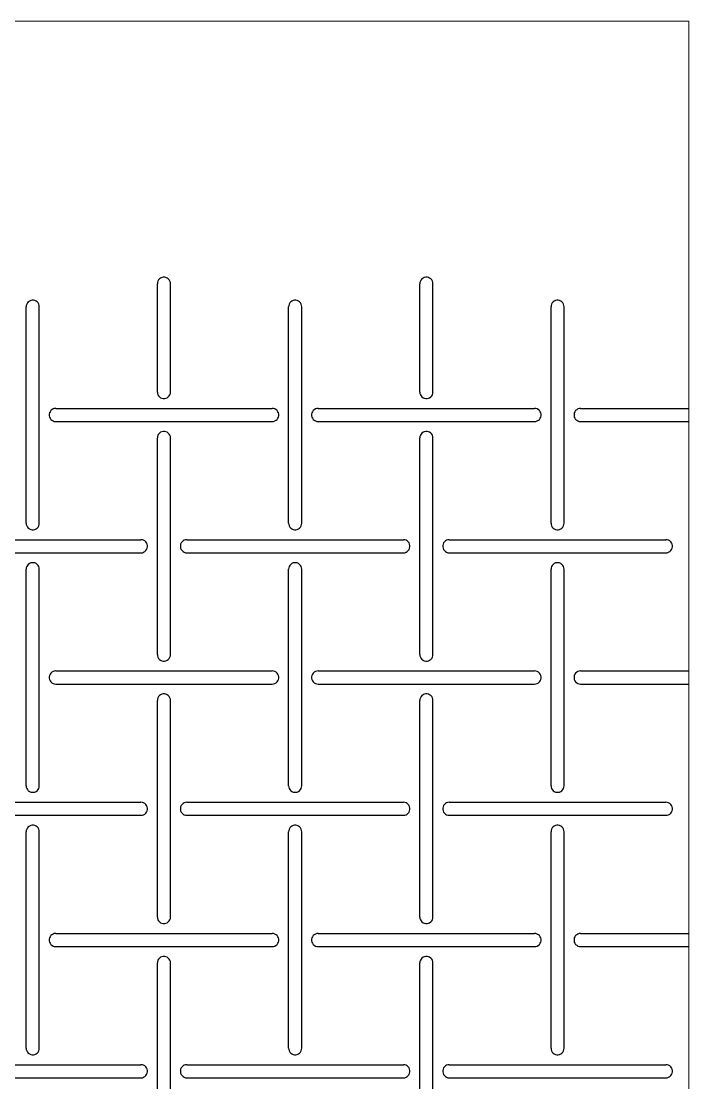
# Model space of a CAD drawing. Header units: metres. Extents: x 0 to 100, y -20 to 320.
# Drawn here: x 49.1 to 100, y 239.1 to 320 of the extents above; entities that cross this region are included whole.
import ezdxf

# ---------------------------------------------------------------- set-up
doc = ezdxf.new("R2010")
doc.units = ezdxf.units.M

msp = doc.modelspace()

# ---------------------------------------------------------------- linework, layer by layer
at = {"lineweight": 0}
for p in [(0, 320), (100, -20)]:
    msp.add_line(p, (100, 320), dxfattribs=at)
for p, q in [((59.511, 300.104), (59.5, 300)), ((59.543, 300.203), (59.511, 300.104)), ((59.595, 300.294), (59.543, 300.203)), ((59.665, 300.372), (59.595, 300.294)), ((59.75, 300.433), (59.665, 300.372)), ((59.845, 300.476), (59.75, 300.433)), ((59.948, 300.497), (59.845, 300.476)), ((60.052, 300.497), (59.948, 300.497)), ((60.155, 300.476), (60.052, 300.497)), ((60.25, 300.433), (60.155, 300.476)), ((60.335, 300.372), (60.25, 300.433)), ((60.405, 300.294), (60.335, 300.372)), ((60.457, 300.203), (60.405, 300.294)), ((60.489, 300.104), (60.457, 300.203)), ((60.5, 300), (60.489, 300.104)), ((79.511, 300.104), (79.5, 300)), ((79.543, 300.203), (79.511, 300.104)), ((79.595, 300.294), (79.543, 300.203)), ((79.665, 300.372), (79.595, 300.294)), ((79.75, 300.433), (79.665, 300.372)), ((79.845, 300.476), (79.75, 300.433)), ((79.948, 300.497), (79.845, 300.476)), ((80.052, 300.497), (79.948, 300.497)), ((80.155, 300.476), (80.052, 300.497)), ((80.25, 300.433), (80.155, 300.476)), ((80.335, 300.372), (80.25, 300.433)), ((80.405, 300.294), (80.335, 300.372)), ((80.457, 300.203), (80.405, 300.294)), ((80.489, 300.104), (80.457, 300.203)), ((80.5, 300), (80.489, 300.104)), ((59.5, 291.75), (59.5, 300)), ((60.5, 291.75), (60.5, 300)), ((79.5, 291.75), (79.5, 300)), ((80.5, 291.75), (80.5, 300)), ((49.543, 298.453), (49.511, 298.354)), ((49.595, 298.544), (49.543, 298.453)), ((49.665, 298.622), (49.595, 298.544)), ((49.75, 298.683), (49.665, 298.622)), ((49.845, 298.726), (49.75, 298.683)), ((49.948, 298.747), (49.845, 298.726)), ((50.052, 298.747), (49.948, 298.747)), ((50.155, 298.726), (50.052, 298.747)), ((50.25, 298.683), (50.155, 298.726)), ((50.335, 298.622), (50.25, 298.683)), ((50.405, 298.544), (50.335, 298.622)), ((50.457, 298.453), (50.405, 298.544)), ((50.489, 298.354), (50.457, 298.453)), ((69.543, 298.453), (69.511, 298.354)), ((69.595, 298.544), (69.543, 298.453)), ((69.665, 298.622), (69.595, 298.544)), ((69.75, 298.683), (69.665, 298.622)), ((69.845, 298.726), (69.75, 298.683)), ((69.948, 298.747), (69.845, 298.726)), ((70.052, 298.747), (69.948, 298.747)), ((70.155, 298.726), (70.052, 298.747)), ((70.25, 298.683), (70.155, 298.726)), ((70.335, 298.622), (70.25, 298.683)), ((70.405, 298.544), (70.335, 298.622)), ((70.457, 298.453), (70.405, 298.544)), ((70.489, 298.354), (70.457, 298.453)), ((89.543, 298.453), (89.511, 298.354)), ((89.595, 298.544), (89.543, 298.453)), ((89.665, 298.622), (89.595, 298.544)), ((89.75, 298.683), (89.665, 298.622)), ((89.845, 298.726), (89.75, 298.683)), ((89.948, 298.747), (89.845, 298.726)), ((90.052, 298.747), (89.948, 298.747)), ((90.155, 298.726), (90.052, 298.747)), ((90.25, 298.683), (90.155, 298.726)), ((90.335, 298.622), (90.25, 298.683)), ((90.405, 298.544), (90.335, 298.622)), ((90.457, 298.453), (90.405, 298.544)), ((90.489, 298.354), (90.457, 298.453)), ((49.511, 298.354), (49.5, 298.25)), ((49.5, 281.75), (49.5, 298.25)), ((50.5, 298.25), (50.489, 298.354)), ((50.5, 281.75), (50.5, 298.25)), ((69.511, 298.354), (69.5, 298.25)), ((69.5, 281.75), (69.5, 298.25)), ((70.5, 298.25), (70.489, 298.354)), ((70.5, 281.75), (70.5, 298.25)), ((89.511, 298.354), (89.5, 298.25)), ((89.5, 281.75), (89.5, 298.25)), ((90.5, 298.25), (90.489, 298.354)), ((90.5, 281.75), (90.5, 298.25)), ((59.5, 291.75), (59.511, 291.646)), ((59.511, 291.646), (59.543, 291.547)), ((59.543, 291.547), (59.595, 291.456)), ((59.595, 291.456), (59.665, 291.378)), ((59.665, 291.378), (59.75, 291.317)), ((59.75, 291.317), (59.845, 291.274)), ((59.845, 291.274), (59.948, 291.253)), ((59.948, 291.253), (60.052, 291.253)), ((60.052, 291.253), (60.155, 291.274)), ((60.155, 291.274), (60.25, 291.317)), ((60.25, 291.317), (60.335, 291.378)), ((60.335, 291.378), (60.405, 291.456)), ((60.405, 291.456), (60.457, 291.547)), ((60.457, 291.547), (60.489, 291.646)), ((60.489, 291.646), (60.5, 291.75)), ((79.5, 291.75), (79.511, 291.646)), ((79.511, 291.646), (79.543, 291.547)), ((79.543, 291.547), (79.595, 291.456)), ((79.595, 291.456), (79.665, 291.378)), ((79.665, 291.378), (79.75, 291.317)), ((79.75, 291.317), (79.845, 291.274)), ((79.845, 291.274), (79.948, 291.253)), ((79.948, 291.253), (80.052, 291.253)), ((80.052, 291.253), (80.155, 291.274)), ((80.155, 291.274), (80.25, 291.317)), ((80.25, 291.317), (80.335, 291.378)), ((80.335, 291.378), (80.405, 291.456)), ((80.405, 291.456), (80.457, 291.547)), ((80.457, 291.547), (80.489, 291.646)), ((80.489, 291.646), (80.5, 291.75)), ((51.456, 290.405), (51.378, 290.335)), ((51.547, 290.457), (51.456, 290.405)), ((51.646, 290.489), (51.547, 290.457)), ((51.75, 290.5), (51.646, 290.489)), ((51.75, 290.5), (68.25, 290.5)), ((68.354, 290.489), (68.25, 290.5)), ((68.453, 290.457), (68.354, 290.489)), ((68.544, 290.405), (68.453, 290.457)), ((68.622, 290.335), (68.544, 290.405)), ((71.456, 290.405), (71.378, 290.335)), ((71.547, 290.457), (71.456, 290.405)), ((71.646, 290.489), (71.547, 290.457)), ((71.75, 290.5), (71.646, 290.489)), ((71.75, 290.5), (88.25, 290.5)), ((88.354, 290.489), (88.25, 290.5)), ((88.453, 290.457), (88.354, 290.489)), ((88.544, 290.405), (88.453, 290.457)), ((88.622, 290.335), (88.544, 290.405)), ((91.456, 290.405), (91.378, 290.335)), ((91.547, 290.457), (91.456, 290.405)), ((91.646, 290.489), (91.547, 290.457)), ((91.75, 290.5), (91.646, 290.489)), ((91.75, 290.5), (100, 290.5)), ((51.274, 290.155), (51.253, 290.052)), ((51.253, 290.052), (51.253, 289.948)), ((51.253, 289.948), (51.274, 289.845)), ((51.317, 290.25), (51.274, 290.155)), ((51.274, 289.845), (51.317, 289.75)), ((51.378, 290.335), (51.317, 290.25)), ((51.317, 289.75), (51.378, 289.665)), ((51.378, 289.665), (51.456, 289.595)), ((51.456, 289.595), (51.547, 289.543)), ((51.547, 289.543), (51.646, 289.511)), ((68.354, 289.511), (68.453, 289.543)), ((68.453, 289.543), (68.544, 289.595)), ((68.544, 289.595), (68.622, 289.665)), ((68.683, 290.25), (68.622, 290.335)), ((68.622, 289.665), (68.683, 289.75)), ((68.726, 290.155), (68.683, 290.25)), ((68.683, 289.75), (68.726, 289.845)), ((68.747, 290.052), (68.726, 290.155)), ((68.726, 289.845), (68.747, 289.948)), ((68.747, 289.948), (68.747, 290.052)), ((71.274, 290.155), (71.253, 290.052)), ((71.253, 290.052), (71.253, 289.948)), ((71.253, 289.948), (71.274, 289.845)), ((71.317, 290.25), (71.274, 290.155)), ((71.274, 289.845), (71.317, 289.75)), ((71.378, 290.335), (71.317, 290.25)), ((71.317, 289.75), (71.378, 289.665)), ((71.378, 289.665), (71.456, 289.595)), ((71.456, 289.595), (71.547, 289.543)), ((71.547, 289.543), (71.646, 289.511)), ((88.354, 289.511), (88.453, 289.543)), ((88.453, 289.543), (88.544, 289.595)), ((88.544, 289.595), (88.622, 289.665)), ((88.683, 290.25), (88.622, 290.335)), ((88.622, 289.665), (88.683, 289.75)), ((88.726, 290.155), (88.683, 290.25)), ((88.683, 289.75), (88.726, 289.845)), ((88.747, 290.052), (88.726, 290.155)), ((88.726, 289.845), (88.747, 289.948)), ((88.747, 289.948), (88.747, 290.052)), ((91.274, 290.155), (91.253, 290.052)), ((91.253, 290.052), (91.253, 289.948)), ((91.253, 289.948), (91.274, 289.845)), ((91.317, 290.25), (91.274, 290.155)), ((91.274, 289.845), (91.317, 289.75)), ((91.378, 290.335), (91.317, 290.25)), ((91.317, 289.75), (91.378, 289.665)), ((91.378, 289.665), (91.456, 289.595)), ((91.456, 289.595), (91.547, 289.543)), ((91.547, 289.543), (91.646, 289.511)), ((51.646, 289.511), (51.75, 289.5)), ((51.75, 289.5), (68.25, 289.5)), ((59.948, 288.747), (59.845, 288.726)), ((60.052, 288.747), (59.948, 288.747)), ((60.155, 288.726), (60.052, 288.747)), ((68.25, 289.5), (68.354, 289.511)), ((71.646, 289.511), (71.75, 289.5)), ((71.75, 289.5), (88.25, 289.5)), ((79.948, 288.747), (79.845, 288.726)), ((80.052, 288.747), (79.948, 288.747)), ((80.155, 288.726), (80.052, 288.747)), ((88.25, 289.5), (88.354, 289.511)), ((91.646, 289.511), (91.75, 289.5)), ((91.75, 289.5), (100, 289.5)), ((59.511, 288.354), (59.5, 288.25)), ((59.5, 271.75), (59.5, 288.25)), ((59.543, 288.453), (59.511, 288.354)), ((59.595, 288.544), (59.543, 288.453)), ((59.665, 288.622), (59.595, 288.544)), ((59.75, 288.683), (59.665, 288.622)), ((59.845, 288.726), (59.75, 288.683)), ((60.25, 288.683), (60.155, 288.726)), ((60.335, 288.622), (60.25, 288.683)), ((60.405, 288.544), (60.335, 288.622)), ((60.457, 288.453), (60.405, 288.544)), ((60.489, 288.354), (60.457, 288.453)), ((60.5, 288.25), (60.489, 288.354)), ((60.5, 271.75), (60.5, 288.25)), ((79.511, 288.354), (79.5, 288.25)), ((79.5, 271.75), (79.5, 288.25)), ((79.543, 288.453), (79.511, 288.354)), ((79.595, 288.544), (79.543, 288.453)), ((79.665, 288.622), (79.595, 288.544)), ((79.75, 288.683), (79.665, 288.622)), ((79.845, 288.726), (79.75, 288.683)), ((80.25, 288.683), (80.155, 288.726)), ((80.335, 288.622), (80.25, 288.683)), ((80.405, 288.544), (80.335, 288.622)), ((80.457, 288.453), (80.405, 288.544)), ((80.489, 288.354), (80.457, 288.453)), ((80.5, 288.25), (80.489, 288.354)), ((80.5, 271.75), (80.5, 288.25)), ((49.5, 281.75), (49.511, 281.646)), ((49.511, 281.646), (49.543, 281.547)), ((49.543, 281.547), (49.595, 281.456)), ((49.595, 281.456), (49.665, 281.378)), ((50.335, 281.378), (50.405, 281.456)), ((50.405, 281.456), (50.457, 281.547)), ((50.457, 281.547), (50.489, 281.646)), ((50.489, 281.646), (50.5, 281.75)), ((69.5, 281.75), (69.511, 281.646)), ((69.511, 281.646), (69.543, 281.547)), ((69.543, 281.547), (69.595, 281.456)), ((69.595, 281.456), (69.665, 281.378)), ((70.335, 281.378), (70.405, 281.456)), ((70.405, 281.456), (70.457, 281.547)), ((70.457, 281.547), (70.489, 281.646)), ((70.489, 281.646), (70.5, 281.75)), ((89.5, 281.75), (89.511, 281.646)), ((89.511, 281.646), (89.543, 281.547)), ((89.543, 281.547), (89.595, 281.456)), ((89.595, 281.456), (89.665, 281.378)), ((90.335, 281.378), (90.405, 281.456)), ((90.405, 281.456), (90.457, 281.547)), ((90.457, 281.547), (90.489, 281.646)), ((90.489, 281.646), (90.5, 281.75)), ((49.665, 281.378), (49.75, 281.317)), ((49.75, 281.317), (49.845, 281.274)), ((49.845, 281.274), (49.948, 281.253)), ((49.948, 281.253), (50.052, 281.253)), ((50.052, 281.253), (50.155, 281.274)), ((50.155, 281.274), (50.25, 281.317)), ((50.25, 281.317), (50.335, 281.378)), ((69.665, 281.378), (69.75, 281.317)), ((69.75, 281.317), (69.845, 281.274)), ((69.845, 281.274), (69.948, 281.253)), ((69.948, 281.253), (70.052, 281.253)), ((70.052, 281.253), (70.155, 281.274)), ((70.155, 281.274), (70.25, 281.317)), ((70.25, 281.317), (70.335, 281.378)), ((89.665, 281.378), (89.75, 281.317)), ((89.75, 281.317), (89.845, 281.274)), ((89.845, 281.274), (89.948, 281.253)), ((89.948, 281.253), (90.052, 281.253)), ((90.052, 281.253), (90.155, 281.274)), ((90.155, 281.274), (90.25, 281.317)), ((90.25, 281.317), (90.335, 281.378)), ((41.75, 280.5), (58.25, 280.5)), ((58.354, 280.489), (58.25, 280.5)), ((58.453, 280.457), (58.354, 280.489)), ((58.544, 280.405), (58.453, 280.457)), ((58.622, 280.335), (58.544, 280.405)), ((58.683, 280.25), (58.622, 280.335)), ((58.726, 280.155), (58.683, 280.25)), ((58.683, 279.75), (58.726, 279.845)), ((58.747, 280.052), (58.726, 280.155)), ((58.726, 279.845), (58.747, 279.948)), ((58.747, 279.948), (58.747, 280.052)), ((61.274, 280.155), (61.253, 280.052)), ((61.253, 280.052), (61.253, 279.948)), ((61.253, 279.948), (61.274, 279.845)), ((61.317, 280.25), (61.274, 280.155)), ((61.274, 279.845), (61.317, 279.75)), ((61.378, 280.335), (61.317, 280.25)), ((61.456, 280.405), (61.378, 280.335)), ((61.547, 280.457), (61.456, 280.405)), ((61.646, 280.489), (61.547, 280.457)), ((61.75, 280.5), (61.646, 280.489)), ((61.75, 280.5), (78.25, 280.5)), ((78.354, 280.489), (78.25, 280.5)), ((78.453, 280.457), (78.354, 280.489)), ((78.544, 280.405), (78.453, 280.457)), ((78.622, 280.335), (78.544, 280.405)), ((78.683, 280.25), (78.622, 280.335)), ((78.726, 280.155), (78.683, 280.25)), ((78.683, 279.75), (78.726, 279.845)), ((78.747, 280.052), (78.726, 280.155)), ((78.726, 279.845), (78.747, 279.948)), ((78.747, 279.948), (78.747, 280.052)), ((81.274, 280.155), (81.253, 280.052)), ((81.253, 280.052), (81.253, 279.948)), ((81.253, 279.948), (81.274, 279.845)), ((81.317, 280.25), (81.274, 280.155)), ((81.274, 279.845), (81.317, 279.75)), ((81.378, 280.335), (81.317, 280.25)), ((81.456, 280.405), (81.378, 280.335)), ((81.547, 280.457), (81.456, 280.405)), ((81.646, 280.489), (81.547, 280.457)), ((81.75, 280.5), (81.646, 280.489)), ((81.75, 280.5), (98.25, 280.5)), ((98.354, 280.489), (98.25, 280.5)), ((98.453, 280.457), (98.354, 280.489)), ((98.544, 280.405), (98.453, 280.457)), ((98.622, 280.335), (98.544, 280.405)), ((98.683, 280.25), (98.622, 280.335)), ((98.726, 280.155), (98.683, 280.25)), ((98.683, 279.75), (98.726, 279.845)), ((98.747, 280.052), (98.726, 280.155)), ((98.726, 279.845), (98.747, 279.948)), ((98.747, 279.948), (98.747, 280.052)), ((41.75, 279.5), (58.25, 279.5)), ((58.25, 279.5), (58.354, 279.511)), ((58.354, 279.511), (58.453, 279.543)), ((58.453, 279.543), (58.544, 279.595)), ((58.544, 279.595), (58.622, 279.665)), ((58.622, 279.665), (58.683, 279.75)), ((61.317, 279.75), (61.378, 279.665)), ((61.378, 279.665), (61.456, 279.595)), ((61.456, 279.595), (61.547, 279.543)), ((61.547, 279.543), (61.646, 279.511)), ((61.646, 279.511), (61.75, 279.5)), ((61.75, 279.5), (78.25, 279.5)), ((78.25, 279.5), (78.354, 279.511)), ((78.354, 279.511), (78.453, 279.543)), ((78.453, 279.543), (78.544, 279.595)), ((78.544, 279.595), (78.622, 279.665)), ((78.622, 279.665), (78.683, 279.75)), ((81.317, 279.75), (81.378, 279.665)), ((81.378, 279.665), (81.456, 279.595)), ((81.456, 279.595), (81.547, 279.543)), ((81.547, 279.543), (81.646, 279.511)), ((81.646, 279.511), (81.75, 279.5)), ((81.75, 279.5), (98.25, 279.5)), ((98.25, 279.5), (98.354, 279.511)), ((98.354, 279.511), (98.453, 279.543)), ((98.453, 279.543), (98.544, 279.595)), ((98.544, 279.595), (98.622, 279.665)), ((98.622, 279.665), (98.683, 279.75)), ((49.511, 278.354), (49.5, 278.25)), ((49.5, 261.75), (49.5, 278.25)), ((49.543, 278.453), (49.511, 278.354)), ((49.595, 278.544), (49.543, 278.453)), ((49.665, 278.622), (49.595, 278.544)), ((49.75, 278.683), (49.665, 278.622)), ((49.845, 278.726), (49.75, 278.683)), ((49.948, 278.747), (49.845, 278.726)), ((50.052, 278.747), (49.948, 278.747)), ((50.155, 278.726), (50.052, 278.747)), ((50.25, 278.683), (50.155, 278.726)), ((50.335, 278.622), (50.25, 278.683)), ((50.405, 278.544), (50.335, 278.622)), ((50.457, 278.453), (50.405, 278.544)), ((50.489, 278.354), (50.457, 278.453)), ((50.5, 278.25), (50.489, 278.354)), ((50.5, 261.75), (50.5, 278.25)), ((69.511, 278.354), (69.5, 278.25)), ((69.5, 261.75), (69.5, 278.25)), ((69.543, 278.453), (69.511, 278.354)), ((69.595, 278.544), (69.543, 278.453)), ((69.665, 278.622), (69.595, 278.544)), ((69.75, 278.683), (69.665, 278.622)), ((69.845, 278.726), (69.75, 278.683)), ((69.948, 278.747), (69.845, 278.726)), ((70.052, 278.747), (69.948, 278.747)), ((70.155, 278.726), (70.052, 278.747)), ((70.25, 278.683), (70.155, 278.726)), ((70.335, 278.622), (70.25, 278.683)), ((70.405, 278.544), (70.335, 278.622)), ((70.457, 278.453), (70.405, 278.544)), ((70.489, 278.354), (70.457, 278.453)), ((70.5, 278.25), (70.489, 278.354)), ((70.5, 261.75), (70.5, 278.25)), ((89.511, 278.354), (89.5, 278.25)), ((89.5, 261.75), (89.5, 278.25)), ((89.543, 278.453), (89.511, 278.354)), ((89.595, 278.544), (89.543, 278.453)), ((89.665, 278.622), (89.595, 278.544)), ((89.75, 278.683), (89.665, 278.622)), ((89.845, 278.726), (89.75, 278.683)), ((89.948, 278.747), (89.845, 278.726)), ((90.052, 278.747), (89.948, 278.747)), ((90.155, 278.726), (90.052, 278.747)), ((90.25, 278.683), (90.155, 278.726)), ((90.335, 278.622), (90.25, 278.683)), ((90.405, 278.544), (90.335, 278.622)), ((90.457, 278.453), (90.405, 278.544)), ((90.489, 278.354), (90.457, 278.453)), ((90.5, 278.25), (90.489, 278.354)), ((90.5, 261.75), (90.5, 278.25)), ((59.5, 271.75), (59.511, 271.646)), ((60.489, 271.646), (60.5, 271.75)), ((79.5, 271.75), (79.511, 271.646)), ((80.489, 271.646), (80.5, 271.75)), ((59.511, 271.646), (59.543, 271.547)), ((59.543, 271.547), (59.595, 271.456)), ((59.595, 271.456), (59.665, 271.378)), ((59.665, 271.378), (59.75, 271.317)), ((59.75, 271.317), (59.845, 271.274)), ((59.845, 271.274), (59.948, 271.253)), ((59.948, 271.253), (60.052, 271.253)), ((60.052, 271.253), (60.155, 271.274)), ((60.155, 271.274), (60.25, 271.317)), ((60.25, 271.317), (60.335, 271.378)), ((60.335, 271.378), (60.405, 271.456)), ((60.405, 271.456), (60.457, 271.547)), ((60.457, 271.547), (60.489, 271.646)), ((79.511, 271.646), (79.543, 271.547)), ((79.543, 271.547), (79.595, 271.456)), ((79.595, 271.456), (79.665, 271.378)), ((79.665, 271.378), (79.75, 271.317)), ((79.75, 271.317), (79.845, 271.274)), ((79.845, 271.274), (79.948, 271.253)), ((79.948, 271.253), (80.052, 271.253)), ((80.052, 271.253), (80.155, 271.274)), ((80.155, 271.274), (80.25, 271.317)), ((80.25, 271.317), (80.335, 271.378)), ((80.335, 271.378), (80.405, 271.456)), ((80.405, 271.456), (80.457, 271.547)), ((80.457, 271.547), (80.489, 271.646)), ((51.274, 270.155), (51.253, 270.052)), ((51.317, 270.25), (51.274, 270.155)), ((51.378, 270.335), (51.317, 270.25)), ((51.456, 270.405), (51.378, 270.335)), ((51.547, 270.457), (51.456, 270.405)), ((51.646, 270.489), (51.547, 270.457)), ((51.75, 270.5), (51.646, 270.489)), ((51.75, 270.5), (68.25, 270.5)), ((68.354, 270.489), (68.25, 270.5)), ((68.453, 270.457), (68.354, 270.489)), ((68.544, 270.405), (68.453, 270.457)), ((68.622, 270.335), (68.544, 270.405)), ((68.683, 270.25), (68.622, 270.335)), ((68.726, 270.155), (68.683, 270.25)), ((68.747, 270.052), (68.726, 270.155)), ((71.274, 270.155), (71.253, 270.052)), ((71.317, 270.25), (71.274, 270.155)), ((71.378, 270.335), (71.317, 270.25)), ((71.456, 270.405), (71.378, 270.335)), ((71.547, 270.457), (71.456, 270.405)), ((71.646, 270.489), (71.547, 270.457)), ((71.75, 270.5), (71.646, 270.489)), ((71.75, 270.5), (88.25, 270.5)), ((88.354, 270.489), (88.25, 270.5)), ((88.453, 270.457), (88.354, 270.489)), ((88.544, 270.405), (88.453, 270.457)), ((88.622, 270.335), (88.544, 270.405)), ((88.683, 270.25), (88.622, 270.335)), ((88.726, 270.155), (88.683, 270.25)), ((88.747, 270.052), (88.726, 270.155)), ((91.274, 270.155), (91.253, 270.052)), ((91.317, 270.25), (91.274, 270.155)), ((91.378, 270.335), (91.317, 270.25)), ((91.456, 270.405), (91.378, 270.335)), ((91.547, 270.457), (91.456, 270.405)), ((91.646, 270.489), (91.547, 270.457)), ((91.75, 270.5), (91.646, 270.489)), ((91.75, 270.5), (100, 270.5)), ((51.253, 270.052), (51.253, 269.948)), ((51.253, 269.948), (51.274, 269.845)), ((51.274, 269.845), (51.317, 269.75)), ((51.317, 269.75), (51.378, 269.665)), ((51.378, 269.665), (51.456, 269.595)), ((51.456, 269.595), (51.547, 269.543)), ((51.547, 269.543), (51.646, 269.511)), ((51.646, 269.511), (51.75, 269.5)), ((51.75, 269.5), (68.25, 269.5)), ((68.25, 269.5), (68.354, 269.511)), ((68.354, 269.511), (68.453, 269.543)), ((68.453, 269.543), (68.544, 269.595)), ((68.544, 269.595), (68.622, 269.665)), ((68.622, 269.665), (68.683, 269.75)), ((68.683, 269.75), (68.726, 269.845)), ((68.726, 269.845), (68.747, 269.948)), ((68.747, 269.948), (68.747, 270.052)), ((71.253, 270.052), (71.253, 269.948)), ((71.253, 269.948), (71.274, 269.845)), ((71.274, 269.845), (71.317, 269.75)), ((71.317, 269.75), (71.378, 269.665)), ((71.378, 269.665), (71.456, 269.595)), ((71.456, 269.595), (71.547, 269.543)), ((71.547, 269.543), (71.646, 269.511)), ((71.646, 269.511), (71.75, 269.5)), ((71.75, 269.5), (88.25, 269.5)), ((88.25, 269.5), (88.354, 269.511)), ((88.354, 269.511), (88.453, 269.543)), ((88.453, 269.543), (88.544, 269.595)), ((88.544, 269.595), (88.622, 269.665)), ((88.622, 269.665), (88.683, 269.75)), ((88.683, 269.75), (88.726, 269.845)), ((88.726, 269.845), (88.747, 269.948)), ((88.747, 269.948), (88.747, 270.052)), ((91.253, 270.052), (91.253, 269.948)), ((91.253, 269.948), (91.274, 269.845)), ((91.274, 269.845), (91.317, 269.75)), ((91.317, 269.75), (91.378, 269.665)), ((91.378, 269.665), (91.456, 269.595)), ((91.456, 269.595), (91.547, 269.543)), ((91.547, 269.543), (91.646, 269.511)), ((91.646, 269.511), (91.75, 269.5)), ((91.75, 269.5), (100, 269.5)), ((59.595, 268.544), (59.543, 268.453)), ((59.665, 268.622), (59.595, 268.544)), ((59.75, 268.683), (59.665, 268.622)), ((59.845, 268.726), (59.75, 268.683)), ((59.948, 268.747), (59.845, 268.726)), ((60.052, 268.747), (59.948, 268.747)), ((60.155, 268.726), (60.052, 268.747)), ((60.25, 268.683), (60.155, 268.726)), ((60.335, 268.622), (60.25, 268.683)), ((60.405, 268.544), (60.335, 268.622)), ((60.457, 268.453), (60.405, 268.544)), ((79.595, 268.544), (79.543, 268.453)), ((79.665, 268.622), (79.595, 268.544)), ((79.75, 268.683), (79.665, 268.622)), ((79.845, 268.726), (79.75, 268.683)), ((79.948, 268.747), (79.845, 268.726)), ((80.052, 268.747), (79.948, 268.747)), ((80.155, 268.726), (80.052, 268.747)), ((80.25, 268.683), (80.155, 268.726)), ((80.335, 268.622), (80.25, 268.683)), ((80.405, 268.544), (80.335, 268.622)), ((80.457, 268.453), (80.405, 268.544)), ((59.511, 268.354), (59.5, 268.25)), ((59.5, 251.75), (59.5, 268.25)), ((59.543, 268.453), (59.511, 268.354)), ((60.489, 268.354), (60.457, 268.453)), ((60.5, 268.25), (60.489, 268.354)), ((60.5, 251.75), (60.5, 268.25)), ((79.511, 268.354), (79.5, 268.25)), ((79.5, 251.75), (79.5, 268.25)), ((79.543, 268.453), (79.511, 268.354)), ((80.489, 268.354), (80.457, 268.453)), ((80.5, 268.25), (80.489, 268.354)), ((80.5, 251.75), (80.5, 268.25)), ((49.5, 261.75), (49.511, 261.646)), ((49.511, 261.646), (49.543, 261.547)), ((49.543, 261.547), (49.595, 261.456)), ((49.595, 261.456), (49.665, 261.378)), ((49.665, 261.378), (49.75, 261.317)), ((49.75, 261.317), (49.845, 261.274)), ((49.845, 261.274), (49.948, 261.253)), ((49.948, 261.253), (50.052, 261.253)), ((50.052, 261.253), (50.155, 261.274)), ((50.155, 261.274), (50.25, 261.317)), ((50.25, 261.317), (50.335, 261.378)), ((50.335, 261.378), (50.405, 261.456)), ((50.405, 261.456), (50.457, 261.547)), ((50.457, 261.547), (50.489, 261.646)), ((50.489, 261.646), (50.5, 261.75)), ((69.5, 261.75), (69.511, 261.646)), ((69.511, 261.646), (69.543, 261.547)), ((69.543, 261.547), (69.595, 261.456)), ((69.595, 261.456), (69.665, 261.378)), ((69.665, 261.378), (69.75, 261.317)), ((69.75, 261.317), (69.845, 261.274)), ((69.845, 261.274), (69.948, 261.253)), ((69.948, 261.253), (70.052, 261.253)), ((70.052, 261.253), (70.155, 261.274)), ((70.155, 261.274), (70.25, 261.317)), ((70.25, 261.317), (70.335, 261.378)), ((70.335, 261.378), (70.405, 261.456)), ((70.405, 261.456), (70.457, 261.547)), ((70.457, 261.547), (70.489, 261.646)), ((70.489, 261.646), (70.5, 261.75)), ((89.5, 261.75), (89.511, 261.646)), ((89.511, 261.646), (89.543, 261.547)), ((89.543, 261.547), (89.595, 261.456)), ((89.595, 261.456), (89.665, 261.378)), ((89.665, 261.378), (89.75, 261.317)), ((89.75, 261.317), (89.845, 261.274)), ((89.845, 261.274), (89.948, 261.253)), ((89.948, 261.253), (90.052, 261.253)), ((90.052, 261.253), (90.155, 261.274)), ((90.155, 261.274), (90.25, 261.317)), ((90.25, 261.317), (90.335, 261.378)), ((90.335, 261.378), (90.405, 261.456)), ((90.405, 261.456), (90.457, 261.547)), ((90.457, 261.547), (90.489, 261.646)), ((90.489, 261.646), (90.5, 261.75)), ((41.75, 260.5), (58.25, 260.5)), ((58.354, 260.489), (58.25, 260.5)), ((58.453, 260.457), (58.354, 260.489)), ((58.544, 260.405), (58.453, 260.457)), ((61.547, 260.457), (61.456, 260.405)), ((61.646, 260.489), (61.547, 260.457)), ((61.75, 260.5), (61.646, 260.489)), ((61.75, 260.5), (78.25, 260.5)), ((78.354, 260.489), (78.25, 260.5)), ((78.453, 260.457), (78.354, 260.489)), ((78.544, 260.405), (78.453, 260.457)), ((81.547, 260.457), (81.456, 260.405)), ((81.646, 260.489), (81.547, 260.457)), ((81.75, 260.5), (81.646, 260.489)), ((81.75, 260.5), (98.25, 260.5)), ((98.354, 260.489), (98.25, 260.5)), ((98.453, 260.457), (98.354, 260.489)), ((98.544, 260.405), (98.453, 260.457)), ((58.622, 260.335), (58.544, 260.405)), ((58.544, 259.595), (58.622, 259.665)), ((58.683, 260.25), (58.622, 260.335)), ((58.622, 259.665), (58.683, 259.75)), ((58.726, 260.155), (58.683, 260.25)), ((58.683, 259.75), (58.726, 259.845)), ((58.747, 260.052), (58.726, 260.155)), ((58.726, 259.845), (58.747, 259.948)), ((58.747, 259.948), (58.747, 260.052)), ((61.274, 260.155), (61.253, 260.052)), ((61.253, 260.052), (61.253, 259.948)), ((61.253, 259.948), (61.274, 259.845)), ((61.317, 260.25), (61.274, 260.155)), ((61.274, 259.845), (61.317, 259.75)), ((61.378, 260.335), (61.317, 260.25)), ((61.317, 259.75), (61.378, 259.665)), ((61.456, 260.405), (61.378, 260.335)), ((61.378, 259.665), (61.456, 259.595)), ((78.622, 260.335), (78.544, 260.405)), ((78.544, 259.595), (78.622, 259.665)), ((78.683, 260.25), (78.622, 260.335)), ((78.622, 259.665), (78.683, 259.75)), ((78.726, 260.155), (78.683, 260.25)), ((78.683, 259.75), (78.726, 259.845)), ((78.747, 260.052), (78.726, 260.155)), ((78.726, 259.845), (78.747, 259.948)), ((78.747, 259.948), (78.747, 260.052)), ((81.274, 260.155), (81.253, 260.052)), ((81.253, 260.052), (81.253, 259.948)), ((81.253, 259.948), (81.274, 259.845)), ((81.317, 260.25), (81.274, 260.155)), ((81.274, 259.845), (81.317, 259.75)), ((81.378, 260.335), (81.317, 260.25)), ((81.317, 259.75), (81.378, 259.665)), ((81.456, 260.405), (81.378, 260.335)), ((81.378, 259.665), (81.456, 259.595)), ((98.622, 260.335), (98.544, 260.405)), ((98.544, 259.595), (98.622, 259.665)), ((98.683, 260.25), (98.622, 260.335)), ((98.622, 259.665), (98.683, 259.75)), ((98.726, 260.155), (98.683, 260.25)), ((98.683, 259.75), (98.726, 259.845)), ((98.747, 260.052), (98.726, 260.155)), ((98.726, 259.845), (98.747, 259.948)), ((98.747, 259.948), (98.747, 260.052)), ((41.75, 259.5), (58.25, 259.5)), ((58.25, 259.5), (58.354, 259.511)), ((58.354, 259.511), (58.453, 259.543)), ((58.453, 259.543), (58.544, 259.595)), ((61.456, 259.595), (61.547, 259.543)), ((61.547, 259.543), (61.646, 259.511)), ((61.646, 259.511), (61.75, 259.5)), ((61.75, 259.5), (78.25, 259.5)), ((78.25, 259.5), (78.354, 259.511)), ((78.354, 259.511), (78.453, 259.543)), ((78.453, 259.543), (78.544, 259.595)), ((81.456, 259.595), (81.547, 259.543)), ((81.547, 259.543), (81.646, 259.511)), ((81.646, 259.511), (81.75, 259.5)), ((81.75, 259.5), (98.25, 259.5)), ((98.25, 259.5), (98.354, 259.511)), ((98.354, 259.511), (98.453, 259.543)), ((98.453, 259.543), (98.544, 259.595)), ((49.511, 258.354), (49.5, 258.25)), ((49.5, 241.75), (49.5, 258.25)), ((49.543, 258.453), (49.511, 258.354)), ((49.595, 258.544), (49.543, 258.453)), ((49.665, 258.622), (49.595, 258.544)), ((49.75, 258.683), (49.665, 258.622)), ((49.845, 258.726), (49.75, 258.683)), ((49.948, 258.747), (49.845, 258.726)), ((50.052, 258.747), (49.948, 258.747)), ((50.155, 258.726), (50.052, 258.747)), ((50.25, 258.683), (50.155, 258.726)), ((50.335, 258.622), (50.25, 258.683)), ((50.405, 258.544), (50.335, 258.622)), ((50.457, 258.453), (50.405, 258.544)), ((50.489, 258.354), (50.457, 258.453)), ((50.5, 258.25), (50.489, 258.354)), ((50.5, 241.75), (50.5, 258.25)), ((69.511, 258.354), (69.5, 258.25)), ((69.5, 241.75), (69.5, 258.25)), ((69.543, 258.453), (69.511, 258.354)), ((69.595, 258.544), (69.543, 258.453)), ((69.665, 258.622), (69.595, 258.544)), ((69.75, 258.683), (69.665, 258.622)), ((69.845, 258.726), (69.75, 258.683)), ((69.948, 258.747), (69.845, 258.726)), ((70.052, 258.747), (69.948, 258.747)), ((70.155, 258.726), (70.052, 258.747)), ((70.25, 258.683), (70.155, 258.726)), ((70.335, 258.622), (70.25, 258.683)), ((70.405, 258.544), (70.335, 258.622)), ((70.457, 258.453), (70.405, 258.544)), ((70.489, 258.354), (70.457, 258.453)), ((70.5, 258.25), (70.489, 258.354)), ((70.5, 241.75), (70.5, 258.25)), ((89.511, 258.354), (89.5, 258.25)), ((89.5, 241.75), (89.5, 258.25)), ((89.543, 258.453), (89.511, 258.354)), ((89.595, 258.544), (89.543, 258.453)), ((89.665, 258.622), (89.595, 258.544)), ((89.75, 258.683), (89.665, 258.622)), ((89.845, 258.726), (89.75, 258.683)), ((89.948, 258.747), (89.845, 258.726)), ((90.052, 258.747), (89.948, 258.747)), ((90.155, 258.726), (90.052, 258.747)), ((90.25, 258.683), (90.155, 258.726)), ((90.335, 258.622), (90.25, 258.683)), ((90.405, 258.544), (90.335, 258.622)), ((90.457, 258.453), (90.405, 258.544)), ((90.489, 258.354), (90.457, 258.453)), ((90.5, 258.25), (90.489, 258.354)), ((90.5, 241.75), (90.5, 258.25)), ((59.5, 251.75), (59.511, 251.646)), ((59.511, 251.646), (59.543, 251.547)), ((59.543, 251.547), (59.595, 251.456)), ((60.405, 251.456), (60.457, 251.547)), ((60.457, 251.547), (60.489, 251.646)), ((60.489, 251.646), (60.5, 251.75)), ((79.5, 251.75), (79.511, 251.646)), ((79.511, 251.646), (79.543, 251.547)), ((79.543, 251.547), (79.595, 251.456)), ((80.405, 251.456), (80.457, 251.547)), ((80.457, 251.547), (80.489, 251.646)), ((80.489, 251.646), (80.5, 251.75)), ((59.595, 251.456), (59.665, 251.378)), ((59.665, 251.378), (59.75, 251.317)), ((59.75, 251.317), (59.845, 251.274)), ((59.845, 251.274), (59.948, 251.253)), ((59.948, 251.253), (60.052, 251.253)), ((60.052, 251.253), (60.155, 251.274)), ((60.155, 251.274), (60.25, 251.317)), ((60.25, 251.317), (60.335, 251.378)), ((60.335, 251.378), (60.405, 251.456)), ((79.595, 251.456), (79.665, 251.378)), ((79.665, 251.378), (79.75, 251.317)), ((79.75, 251.317), (79.845, 251.274)), ((79.845, 251.274), (79.948, 251.253)), ((79.948, 251.253), (80.052, 251.253)), ((80.052, 251.253), (80.155, 251.274)), ((80.155, 251.274), (80.25, 251.317)), ((80.25, 251.317), (80.335, 251.378)), ((80.335, 251.378), (80.405, 251.456)), ((51.274, 250.155), (51.253, 250.052)), ((51.253, 250.052), (51.253, 249.948)), ((51.253, 249.948), (51.274, 249.845)), ((51.317, 250.25), (51.274, 250.155)), ((51.378, 250.335), (51.317, 250.25)), ((51.456, 250.405), (51.378, 250.335)), ((51.547, 250.457), (51.456, 250.405)), ((51.646, 250.489), (51.547, 250.457)), ((51.75, 250.5), (51.646, 250.489)), ((51.75, 250.5), (68.25, 250.5)), ((68.354, 250.489), (68.25, 250.5)), ((68.453, 250.457), (68.354, 250.489)), ((68.544, 250.405), (68.453, 250.457)), ((68.622, 250.335), (68.544, 250.405)), ((68.683, 250.25), (68.622, 250.335)), ((68.726, 250.155), (68.683, 250.25)), ((68.747, 250.052), (68.726, 250.155)), ((68.726, 249.845), (68.747, 249.948)), ((68.747, 249.948), (68.747, 250.052)), ((71.274, 250.155), (71.253, 250.052)), ((71.253, 250.052), (71.253, 249.948)), ((71.253, 249.948), (71.274, 249.845)), ((71.317, 250.25), (71.274, 250.155)), ((71.378, 250.335), (71.317, 250.25)), ((71.456, 250.405), (71.378, 250.335)), ((71.547, 250.457), (71.456, 250.405)), ((71.646, 250.489), (71.547, 250.457)), ((71.75, 250.5), (71.646, 250.489)), ((71.75, 250.5), (88.25, 250.5)), ((88.354, 250.489), (88.25, 250.5)), ((88.453, 250.457), (88.354, 250.489)), ((88.544, 250.405), (88.453, 250.457)), ((88.622, 250.335), (88.544, 250.405)), ((88.683, 250.25), (88.622, 250.335)), ((88.726, 250.155), (88.683, 250.25)), ((88.747, 250.052), (88.726, 250.155)), ((88.726, 249.845), (88.747, 249.948)), ((88.747, 249.948), (88.747, 250.052)), ((91.274, 250.155), (91.253, 250.052)), ((91.253, 250.052), (91.253, 249.948)), ((91.253, 249.948), (91.274, 249.845)), ((91.317, 250.25), (91.274, 250.155)), ((91.378, 250.335), (91.317, 250.25)), ((91.456, 250.405), (91.378, 250.335)), ((91.547, 250.457), (91.456, 250.405)), ((91.646, 250.489), (91.547, 250.457)), ((91.75, 250.5), (91.646, 250.489)), ((91.75, 250.5), (100, 250.5)), ((51.274, 249.845), (51.317, 249.75)), ((51.317, 249.75), (51.378, 249.665)), ((51.378, 249.665), (51.456, 249.595)), ((51.456, 249.595), (51.547, 249.543)), ((51.547, 249.543), (51.646, 249.511)), ((51.646, 249.511), (51.75, 249.5)), ((51.75, 249.5), (68.25, 249.5)), ((68.25, 249.5), (68.354, 249.511)), ((68.354, 249.511), (68.453, 249.543)), ((68.453, 249.543), (68.544, 249.595)), ((68.544, 249.595), (68.622, 249.665)), ((68.622, 249.665), (68.683, 249.75)), ((68.683, 249.75), (68.726, 249.845)), ((71.274, 249.845), (71.317, 249.75)), ((71.317, 249.75), (71.378, 249.665)), ((71.378, 249.665), (71.456, 249.595)), ((71.456, 249.595), (71.547, 249.543)), ((71.547, 249.543), (71.646, 249.511)), ((71.646, 249.511), (71.75, 249.5)), ((71.75, 249.5), (88.25, 249.5)), ((88.25, 249.5), (88.354, 249.511)), ((88.354, 249.511), (88.453, 249.543)), ((88.453, 249.543), (88.544, 249.595)), ((88.544, 249.595), (88.622, 249.665)), ((88.622, 249.665), (88.683, 249.75)), ((88.683, 249.75), (88.726, 249.845)), ((91.274, 249.845), (91.317, 249.75)), ((91.317, 249.75), (91.378, 249.665)), ((91.378, 249.665), (91.456, 249.595)), ((91.456, 249.595), (91.547, 249.543)), ((91.547, 249.543), (91.646, 249.511)), ((91.646, 249.511), (91.75, 249.5)), ((91.75, 249.5), (100, 249.5)), ((59.511, 248.354), (59.5, 248.25)), ((59.543, 248.453), (59.511, 248.354)), ((59.595, 248.544), (59.543, 248.453)), ((59.665, 248.622), (59.595, 248.544)), ((59.75, 248.683), (59.665, 248.622)), ((59.845, 248.726), (59.75, 248.683)), ((59.948, 248.747), (59.845, 248.726)), ((60.052, 248.747), (59.948, 248.747)), ((60.155, 248.726), (60.052, 248.747)), ((60.25, 248.683), (60.155, 248.726)), ((60.335, 248.622), (60.25, 248.683)), ((60.405, 248.544), (60.335, 248.622)), ((60.457, 248.453), (60.405, 248.544)), ((60.489, 248.354), (60.457, 248.453)), ((60.5, 248.25), (60.489, 248.354)), ((79.511, 248.354), (79.5, 248.25)), ((79.543, 248.453), (79.511, 248.354)), ((79.595, 248.544), (79.543, 248.453)), ((79.665, 248.622), (79.595, 248.544)), ((79.75, 248.683), (79.665, 248.622)), ((79.845, 248.726), (79.75, 248.683)), ((79.948, 248.747), (79.845, 248.726)), ((80.052, 248.747), (79.948, 248.747)), ((80.155, 248.726), (80.052, 248.747)), ((80.25, 248.683), (80.155, 248.726)), ((80.335, 248.622), (80.25, 248.683)), ((80.405, 248.544), (80.335, 248.622)), ((80.457, 248.453), (80.405, 248.544)), ((80.489, 248.354), (80.457, 248.453)), ((80.5, 248.25), (80.489, 248.354)), ((59.5, 231.75), (59.5, 248.25)), ((60.5, 231.75), (60.5, 248.25)), ((79.5, 231.75), (79.5, 248.25)), ((80.5, 231.75), (80.5, 248.25)), ((49.5, 241.75), (49.511, 241.646)), ((49.511, 241.646), (49.543, 241.547)), ((49.543, 241.547), (49.595, 241.456)), ((49.595, 241.456), (49.665, 241.378)), ((49.665, 241.378), (49.75, 241.317)), ((49.75, 241.317), (49.845, 241.274)), ((49.845, 241.274), (49.948, 241.253)), ((49.948, 241.253), (50.052, 241.253)), ((50.052, 241.253), (50.155, 241.274)), ((50.155, 241.274), (50.25, 241.317)), ((50.25, 241.317), (50.335, 241.378)), ((50.335, 241.378), (50.405, 241.456)), ((50.405, 241.456), (50.457, 241.547)), ((50.457, 241.547), (50.489, 241.646)), ((50.489, 241.646), (50.5, 241.75)), ((69.5, 241.75), (69.511, 241.646)), ((69.511, 241.646), (69.543, 241.547)), ((69.543, 241.547), (69.595, 241.456)), ((69.595, 241.456), (69.665, 241.378)), ((69.665, 241.378), (69.75, 241.317)), ((69.75, 241.317), (69.845, 241.274)), ((69.845, 241.274), (69.948, 241.253)), ((69.948, 241.253), (70.052, 241.253)), ((70.052, 241.253), (70.155, 241.274)), ((70.155, 241.274), (70.25, 241.317)), ((70.25, 241.317), (70.335, 241.378)), ((70.335, 241.378), (70.405, 241.456)), ((70.405, 241.456), (70.457, 241.547)), ((70.457, 241.547), (70.489, 241.646)), ((70.489, 241.646), (70.5, 241.75)), ((89.5, 241.75), (89.511, 241.646)), ((89.511, 241.646), (89.543, 241.547)), ((89.543, 241.547), (89.595, 241.456)), ((89.595, 241.456), (89.665, 241.378)), ((89.665, 241.378), (89.75, 241.317)), ((89.75, 241.317), (89.845, 241.274)), ((89.845, 241.274), (89.948, 241.253)), ((89.948, 241.253), (90.052, 241.253)), ((90.052, 241.253), (90.155, 241.274)), ((90.155, 241.274), (90.25, 241.317)), ((90.25, 241.317), (90.335, 241.378)), ((90.335, 241.378), (90.405, 241.456)), ((90.405, 241.456), (90.457, 241.547)), ((90.457, 241.547), (90.489, 241.646)), ((90.489, 241.646), (90.5, 241.75)), ((41.75, 240.5), (58.25, 240.5)), ((58.354, 240.489), (58.25, 240.5)), ((58.453, 240.457), (58.354, 240.489)), ((58.544, 240.405), (58.453, 240.457)), ((58.622, 240.335), (58.544, 240.405)), ((58.683, 240.25), (58.622, 240.335)), ((58.726, 240.155), (58.683, 240.25)), ((61.317, 240.25), (61.274, 240.155)), ((61.378, 240.335), (61.317, 240.25)), ((61.456, 240.405), (61.378, 240.335)), ((61.547, 240.457), (61.456, 240.405)), ((61.646, 240.489), (61.547, 240.457)), ((61.75, 240.5), (61.646, 240.489)), ((61.75, 240.5), (78.25, 240.5)), ((78.354, 240.489), (78.25, 240.5)), ((78.453, 240.457), (78.354, 240.489)), ((78.544, 240.405), (78.453, 240.457)), ((78.622, 240.335), (78.544, 240.405)), ((78.683, 240.25), (78.622, 240.335)), ((78.726, 240.155), (78.683, 240.25)), ((81.317, 240.25), (81.274, 240.155)), ((81.378, 240.335), (81.317, 240.25)), ((81.456, 240.405), (81.378, 240.335)), ((81.547, 240.457), (81.456, 240.405)), ((81.646, 240.489), (81.547, 240.457)), ((81.75, 240.5), (81.646, 240.489)), ((81.75, 240.5), (98.25, 240.5)), ((98.354, 240.489), (98.25, 240.5)), ((98.453, 240.457), (98.354, 240.489)), ((98.544, 240.405), (98.453, 240.457)), ((98.622, 240.335), (98.544, 240.405)), ((98.683, 240.25), (98.622, 240.335)), ((98.726, 240.155), (98.683, 240.25)), ((41.75, 239.5), (58.25, 239.5)), ((58.25, 239.5), (58.354, 239.511)), ((58.354, 239.511), (58.453, 239.543)), ((58.453, 239.543), (58.544, 239.595)), ((58.544, 239.595), (58.622, 239.665)), ((58.622, 239.665), (58.683, 239.75)), ((58.683, 239.75), (58.726, 239.845)), ((58.747, 240.052), (58.726, 240.155)), ((58.726, 239.845), (58.747, 239.948)), ((58.747, 239.948), (58.747, 240.052)), ((61.274, 240.155), (61.253, 240.052)), ((61.253, 240.052), (61.253, 239.948)), ((61.253, 239.948), (61.274, 239.845)), ((61.274, 239.845), (61.317, 239.75)), ((61.317, 239.75), (61.378, 239.665)), ((61.378, 239.665), (61.456, 239.595)), ((61.456, 239.595), (61.547, 239.543)), ((61.547, 239.543), (61.646, 239.511)), ((61.646, 239.511), (61.75, 239.5)), ((61.75, 239.5), (78.25, 239.5)), ((78.25, 239.5), (78.354, 239.511)), ((78.354, 239.511), (78.453, 239.543)), ((78.453, 239.543), (78.544, 239.595)), ((78.544, 239.595), (78.622, 239.665)), ((78.622, 239.665), (78.683, 239.75)), ((78.683, 239.75), (78.726, 239.845)), ((78.747, 240.052), (78.726, 240.155)), ((78.726, 239.845), (78.747, 239.948)), ((78.747, 239.948), (78.747, 240.052)), ((81.274, 240.155), (81.253, 240.052)), ((81.253, 240.052), (81.253, 239.948)), ((81.253, 239.948), (81.274, 239.845)), ((81.274, 239.845), (81.317, 239.75)), ((81.317, 239.75), (81.378, 239.665)), ((81.378, 239.665), (81.456, 239.595)), ((81.456, 239.595), (81.547, 239.543)), ((81.547, 239.543), (81.646, 239.511)), ((81.646, 239.511), (81.75, 239.5)), ((81.75, 239.5), (98.25, 239.5)), ((98.25, 239.5), (98.354, 239.511)), ((98.354, 239.511), (98.453, 239.543)), ((98.453, 239.543), (98.544, 239.595)), ((98.544, 239.595), (98.622, 239.665)), ((98.622, 239.665), (98.683, 239.75)), ((98.683, 239.75), (98.726, 239.845)), ((98.747, 240.052), (98.726, 240.155)), ((98.726, 239.845), (98.747, 239.948)), ((98.747, 239.948), (98.747, 240.052))]:
    msp.add_line(p, q)

doc.saveas('drawing.dxf')
